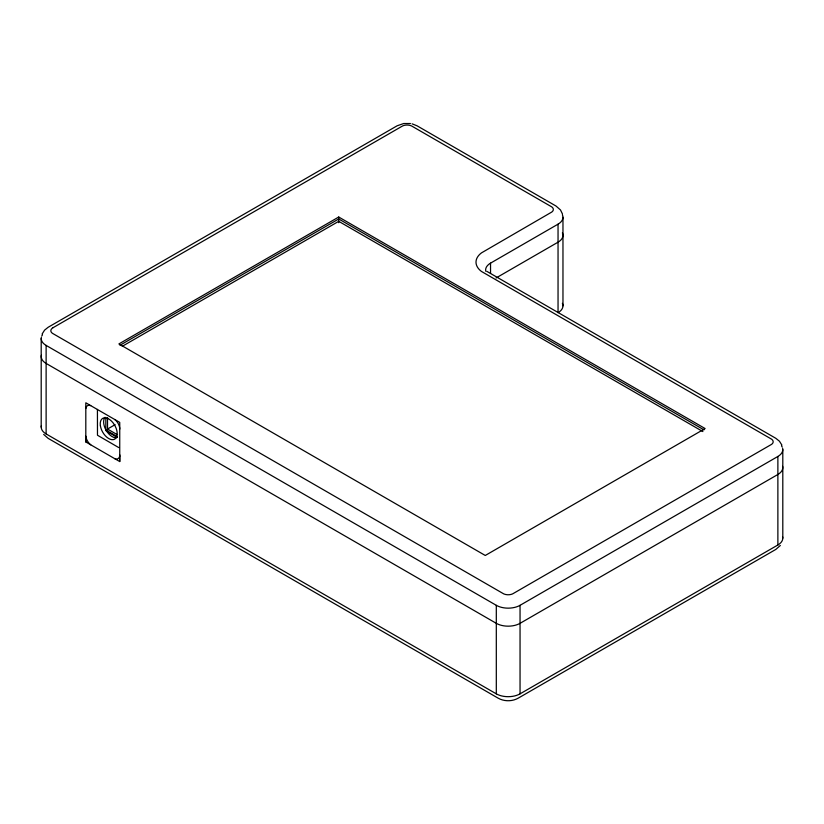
<?xml version="1.0" encoding="UTF-8"?>
<svg xmlns="http://www.w3.org/2000/svg" width="824" height="824" viewBox="0 0 824 824"><rect width="100%" height="100%" fill="white"/><g stroke="black" fill="none" stroke-linecap="round" stroke-linejoin="round"><path stroke-width="1.24" d="M119.737 454.704L119.737 461.553L85.809 441.963L85.809 436.267M119.737 429.149L119.737 428.089A8.384 4.841 60 0 0 114.814 419.54M42.086 334.06L44.568 330.156L48.173 327.262L397.127 125.794L403.709 123.528L410.455 123.528M780.328 545.478L775.827 549.423L518.131 698.206C512.075 701.585 504.278 701.585 498.221 698.206L48.173 438.368L43.672 434.423M338.726 217.021L118.883 343.938L485.274 555.469L705.117 428.552L338.726 217.021L338.726 222.686M119.995 345.256L338.726 218.978L703.995 429.871M122.22 346.327L338.726 221.326L702.882 431.57M115.133 424.648L107.522 429.036L117.121 434.578M485.758 271.261A16.789 9.692 0 0 1 490.538 263.144L558.044 224.169A16.789 9.692 0 0 0 562.39 214.796M496.069 277.966L558.044 242.184A16.789 9.692 0 0 0 562.39 232.821M41.344 337.284A16.789 9.692 0 0 0 46.123 345.411L496.306 605.321A16.789 9.692 0 0 0 520.047 605.321L777.877 456.465A16.789 9.692 0 0 0 782.656 448.338M41.344 425.812A16.789 9.692 0 0 0 46.123 433.939L496.306 693.849A16.789 9.692 0 0 0 520.047 693.849L777.877 544.994A16.789 9.692 0 0 0 782.656 536.867M412.072 123.837L417.037 125.794L555.994 206.021L560.495 209.965L562.493 214.044M117.121 436.535L105.822 430.025L105.822 417.809M106.172 431.003L117.307 437.431M118.749 447.576L97.479 435.237L97.428 409.415M486.85 271.353L775.827 438.317L779.432 441.211L781.914 445.114M782.8 449.605L782.8 538.134M777.877 456.465L777.877 544.994M562.967 217.309L562.967 305.838M558.044 224.169L558.044 312.698A16.789 9.692 0 0 0 562.39 303.335M520.047 605.321L520.047 693.849M496.306 605.321L496.306 693.849M490.538 263.144L490.538 273.444M119.737 461.553L119.737 422.382L85.809 402.792L85.809 441.963M107.522 417.562L107.522 431.003M46.123 345.411L46.123 433.939M41.2 338.551L41.2 427.079M116.812 437.657A11.989 6.922 60 0 1 106.1 430.241A11.989 6.922 60 0 1 105.06 417.274M782.656 466.363A16.789 9.692 0 0 1 777.877 474.48L520.047 623.335A16.789 9.692 0 0 1 496.306 623.335L46.123 363.425A16.789 9.692 0 0 1 41.344 355.309M85.809 408.498A8.395 4.841 60 0 1 90.733 405.635M90.733 444.816A8.395 4.841 60 0 1 85.809 436.267M119.737 455.878A8.384 4.841 60 0 1 114.814 458.711M41.777 336.038A16.789 9.692 0 0 1 42.477 334.843M781.523 445.897A16.789 9.692 0 0 1 782.223 447.092M53.127 327.653L52.303 328.189A7.179 4.141 0 0 0 52.303 333.236L503.814 593.919A7.179 4.141 0 0 0 512.549 593.919L771.697 444.291A7.179 4.141 0 0 0 771.697 439.243L481.463 271.446A26.409 15.244 0 0 1 481.463 252.886L551.864 211.995A7.179 4.141 0 0 0 551.864 206.958L411.454 125.887A7.179 4.141 0 0 0 402.709 125.887L53.127 327.653M100.394 425.843A11.989 6.922 60 0 0 114.299 439.336A11.989 6.922 60 0 0 111.446 421.054A11.989 6.922 60 0 0 100.394 425.843"/></g></svg>
